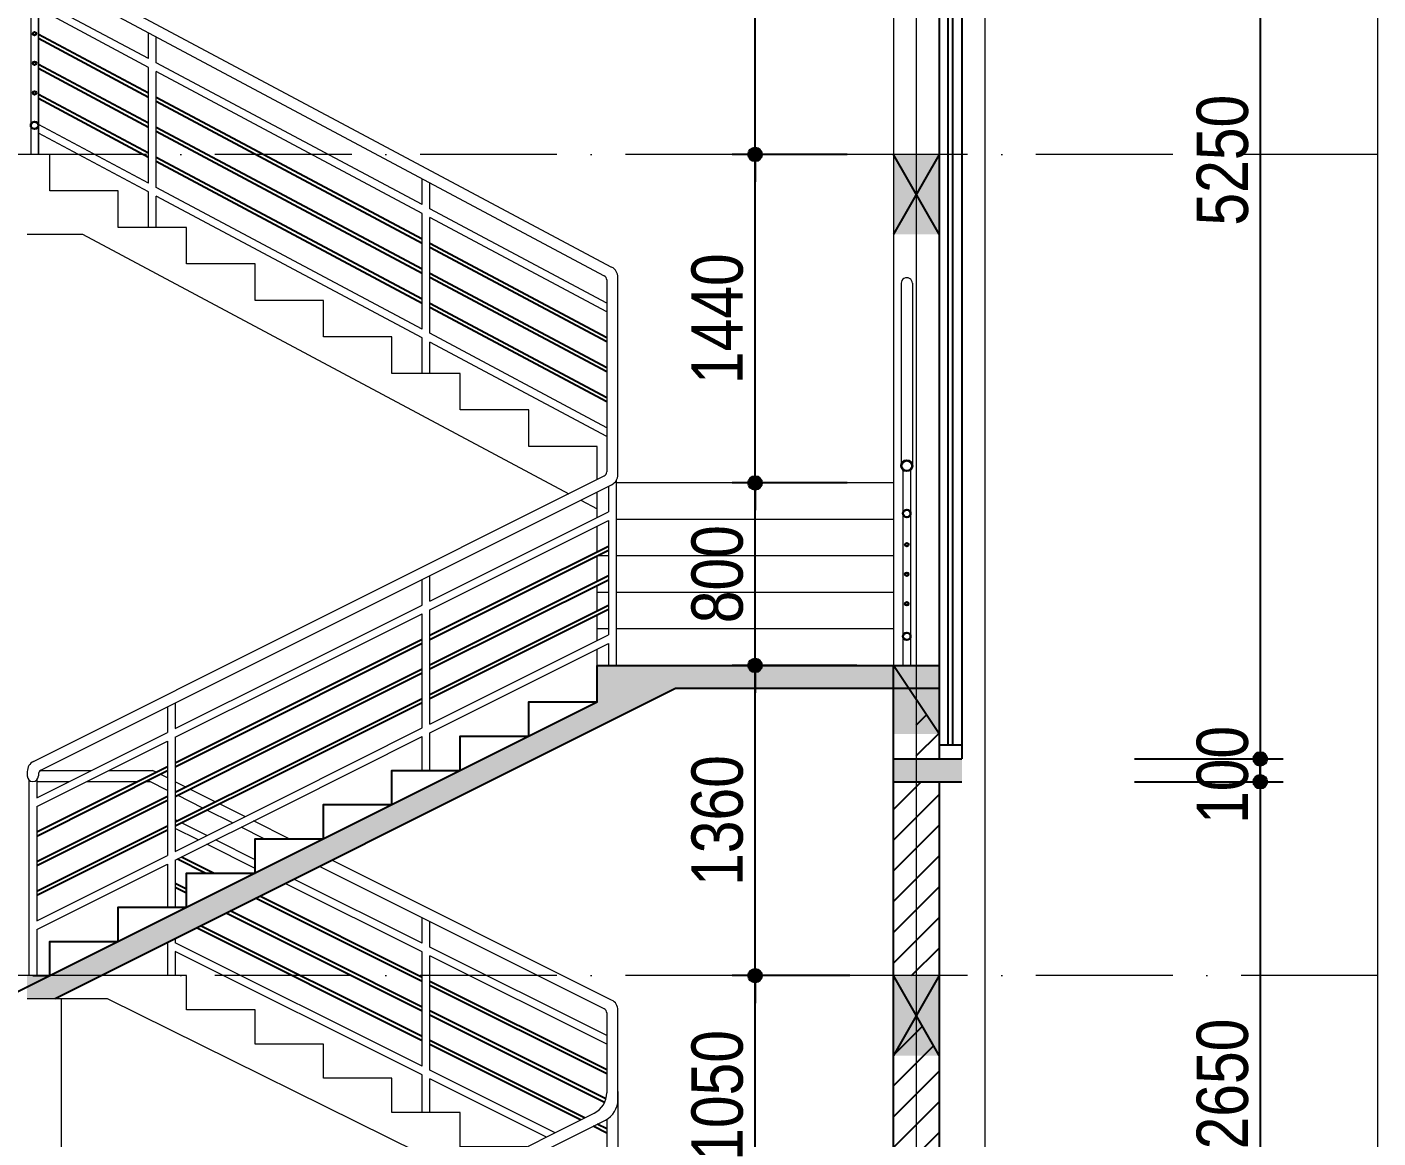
# Model space of a CAD drawing. Extents: x -79995 to 347433, y -157641 to 104789.
# Drawn here: x 83829 to 89753, y -92392 to -87522 of the extents above; entities that cross this region are included whole.
import ezdxf

# ---------------------------------------------------------------- set-up
doc = ezdxf.new("R2010")
doc.units = 0
doc.linetypes.add('ACAD_ISO10W100', pattern=[18, 12, -3, 0, -3])
doc.layers.get('DEFPOINTS').update_dxf_attribs({"linetype": 'CONTINUOUS'})
for name, color, linetype in [('009', 251, 'CONTINUOUS'), ('DIM', 1, 'CONTINUOUS'), ('DOOR', 20, 'CONTINUOUS'), ('HACTH', 8, 'CONTINUOUS'), ('TUONG', 131, 'CONTINUOUS')]:
    doc.layers.add(name, color=color, linetype=linetype)
doc.layers.add('NET-THAY', color=2, linetype='CONTINUOUS', lineweight=13)
doc.layers.add('TRUC', color=24, linetype='CONTINUOUS', lineweight=0)
doc.styles.add('HEL-CONDENSE', font='')
doc.styles.get('HEL-CONDENSE').set_extended_font_data('VNI-Helve-Condense')
doc.dimstyles.new('D100', dxfattribs={"dimtxt": 225, "dimasz": 1.2, "dimexe": 100, "dimexo": 0, "dimgap": 50, "dimtad": 1, "dimdec": 0, "dimzin": 13, "dimdsep": 46, "dimtxsty": 'HEL-CONDENSE', "dimblk": 'D50', "dimcen": 0, "dimclrd": 1, "dimclre": 1, "dimclrt": 7, "dimadec": 0, "dimazin": 0, "dimtfac": 1, "dimtdec": 0, "dimtmove": 0, "dimatfit": 3, "dimldrblk": 'D50', "dimfxl": 1, "dimtolj": 1, "dimtzin": 13, "dimarcsym": 0})

# ---------------------------------------------------------------- blocks, each defined once
blk = doc.blocks.new('D50')
at = {"layer": 'DIM'}
blk.add_hatch(color=256, dxfattribs=at).paths.add_polyline_path([(25, 0, 1), (-25, 0, 1)])
blk.add_line((25, 0), (100, 0), dxfattribs=at)
blk.add_circle((0, 0), 25, dxfattribs=at)
blk = doc.blocks.new('*D1139')
at = {"layer": 'DEFPOINTS', "color": 0, "linetype": 'Continuous', "transparency": 16777216}
for p in [(88633, -85480.7), (88686.1, -90730.7), (89237.2, -90730.7)]:
    blk.add_point(p, dxfattribs=at)
at = {"layer": 'DIM', "color": 1, "linetype": 'Continuous', "lineweight": -2, "transparency": 16777216}
for p, q in [((88633, -85480.7), (89337.2, -85480.7)), ((89237.2, -85481.9), (89237.2, -90729.5)), ((88686.1, -90730.7), (89337.2, -90730.7))]:
    blk.add_line(p, q, dxfattribs=at)
at = {"layer": 'DIM', "color": 1, "linetype": 'Continuous', "lineweight": -2, "transparency": 16777216, "xscale": 1.199999999999999, "yscale": 1.199999999999999, "zscale": 1.199999999999999}
for p, rotation in [((89237.2, -85480.7), 90), ((89237.2, -90730.7), 270)]:
    blk.add_blockref('D50', p, dxfattribs=dict(at, rotation=rotation))
at = {"layer": 'DIM', "color": 7, "linetype": 'Continuous', "transparency": 16777216, "insert": (89072.3, -88105.7), "char_height": 225, "attachment_point": 5, "rotation": 90, "style": 'HEL-CONDENSE'}
blk.add_mtext('\\A1;5250', dxfattribs=at)
blk = doc.blocks.new('*D1140')
at = {"layer": 'DEFPOINTS', "color": 0, "linetype": 'Continuous', "transparency": 16777216}
for p in [(88686.1, -90730.7), (88686.1, -90830.7), (89237.2, -90830.7)]:
    blk.add_point(p, dxfattribs=at)
at = {"layer": 'DIM', "color": 1, "linetype": 'Continuous', "lineweight": -2, "transparency": 16777216}
for p, q in [((88686.1, -90730.7), (89337.2, -90730.7)), ((89237.2, -90729.5), (89237.2, -90728.3)), ((89237.2, -90730.7), (89237.2, -90830.7)), ((88686.1, -90830.7), (89337.2, -90830.7)), ((89237.2, -90831.9), (89237.2, -90833.1))]:
    blk.add_line(p, q, dxfattribs=at)
at = {"layer": 'DIM', "color": 1, "linetype": 'Continuous', "lineweight": -2, "transparency": 16777216, "xscale": 1.199999999999999, "yscale": 1.199999999999999, "zscale": 1.199999999999999}
for p, rotation in [((89237.2, -90730.7), 270), ((89237.2, -90830.7), 90)]:
    blk.add_blockref('D50', p, dxfattribs=dict(at, rotation=rotation))
at = {"layer": 'DIM', "color": 7, "linetype": 'Continuous', "transparency": 16777216, "insert": (89072.3, -90800.7), "char_height": 225, "attachment_point": 5, "rotation": 90, "style": 'HEL-CONDENSE'}
blk.add_mtext('\\A1;100', dxfattribs=at)
blk = doc.blocks.new('*D1141')
at = {"layer": 'DEFPOINTS', "color": 0, "linetype": 'Continuous', "transparency": 16777216}
for p in [(88686.1, -90830.7), (88745.5, -93480.7), (89237.2, -93480.7)]:
    blk.add_point(p, dxfattribs=at)
at = {"layer": 'DIM', "color": 1, "linetype": 'Continuous', "lineweight": -2, "transparency": 16777216}
for p, q in [((88686.1, -90830.7), (89337.2, -90830.7)), ((89237.2, -90831.9), (89237.2, -93479.5)), ((88745.5, -93480.7), (89337.2, -93480.7))]:
    blk.add_line(p, q, dxfattribs=at)
at = {"layer": 'DIM', "color": 1, "linetype": 'Continuous', "lineweight": -2, "transparency": 16777216, "xscale": 1.199999999999999, "yscale": 1.199999999999999, "zscale": 1.199999999999999}
for p, rotation in [((89237.2, -90830.7), 90), ((89237.2, -93480.7), 270)]:
    blk.add_blockref('D50', p, dxfattribs=dict(at, rotation=rotation))
at = {"layer": 'DIM', "color": 7, "linetype": 'Continuous', "transparency": 16777216, "insert": (89072.3, -92155.7), "char_height": 225, "attachment_point": 5, "rotation": 90, "style": 'HEL-CONDENSE'}
blk.add_mtext('\\A1;2650', dxfattribs=at)
blk = doc.blocks.new('*D1207')
at = {"layer": 'DEFPOINTS', "color": 0, "linetype": 'Continuous', "transparency": 16777216}
for p in [(87021.6, -91680.7), (87437.6, -91680.7), (87290.8, -92730.7)]:
    blk.add_point(p, dxfattribs=at)
at = {"layer": 'DIM', "color": 1, "linetype": 'Continuous', "lineweight": -2, "transparency": 16777216}
for p, q in [((87437.6, -91680.7), (86921.6, -91680.7)), ((87021.6, -92729.5), (87021.6, -91681.9)), ((87290.8, -92730.7), (86921.6, -92730.7))]:
    blk.add_line(p, q, dxfattribs=at)
at = {"layer": 'DIM', "color": 1, "linetype": 'Continuous', "lineweight": -2, "transparency": 16777216, "xscale": 1.199999999999999, "yscale": 1.199999999999999, "zscale": 1.199999999999999}
for p, rotation in [((87021.6, -91680.7), 90), ((87021.6, -92730.7), 270)]:
    blk.add_blockref('D50', p, dxfattribs=dict(at, rotation=rotation))
at = {"layer": 'DIM', "color": 7, "linetype": 'Continuous', "transparency": 16777216, "insert": (86856.7, -92205.7), "char_height": 225, "attachment_point": 5, "rotation": 90, "style": 'HEL-CONDENSE'}
blk.add_mtext('\\A1;1050', dxfattribs=at)
blk = doc.blocks.new('*D1208')
at = {"layer": 'DEFPOINTS', "color": 0, "linetype": 'Continuous', "transparency": 16777216}
for p in [(87021.6, -90320.7), (87468.2, -90320.7), (87437.6, -91680.7)]:
    blk.add_point(p, dxfattribs=at)
at = {"layer": 'DIM', "color": 1, "linetype": 'Continuous', "lineweight": -2, "transparency": 16777216}
for p, q in [((87468.2, -90320.7), (86921.6, -90320.7)), ((87021.6, -91679.5), (87021.6, -90321.9)), ((87437.6, -91680.7), (86921.6, -91680.7))]:
    blk.add_line(p, q, dxfattribs=at)
at = {"layer": 'DIM', "color": 1, "linetype": 'Continuous', "lineweight": -2, "transparency": 16777216, "xscale": 1.199999999999999, "yscale": 1.199999999999999, "zscale": 1.199999999999999}
for p, rotation in [((87021.6, -90320.7), 90), ((87021.6, -91680.7), 270)]:
    blk.add_blockref('D50', p, dxfattribs=dict(at, rotation=rotation))
at = {"layer": 'DIM', "color": 7, "linetype": 'Continuous', "transparency": 16777216, "insert": (86856.7, -91000.7), "char_height": 225, "attachment_point": 5, "rotation": 90, "style": 'HEL-CONDENSE'}
blk.add_mtext('\\A1;1360', dxfattribs=at)
blk = doc.blocks.new('*D1209')
at = {"layer": 'DEFPOINTS', "color": 0, "linetype": 'Continuous', "transparency": 16777216}
for p in [(87021.6, -89520.7), (87425.7, -89520.7), (87468.2, -90320.7)]:
    blk.add_point(p, dxfattribs=at)
at = {"layer": 'DIM', "color": 1, "linetype": 'Continuous', "lineweight": -2, "transparency": 16777216}
for p, q in [((87425.7, -89520.7), (86921.6, -89520.7)), ((87021.6, -90319.5), (87021.6, -89521.9)), ((87468.2, -90320.7), (86921.6, -90320.7))]:
    blk.add_line(p, q, dxfattribs=at)
at = {"layer": 'DIM', "color": 1, "linetype": 'Continuous', "lineweight": -2, "transparency": 16777216, "xscale": 1.199999999999999, "yscale": 1.199999999999999, "zscale": 1.199999999999999}
for p, rotation in [((87021.6, -89520.7), 90), ((87021.6, -90320.7), 270)]:
    blk.add_blockref('D50', p, dxfattribs=dict(at, rotation=rotation))
at = {"layer": 'DIM', "color": 7, "linetype": 'Continuous', "transparency": 16777216, "insert": (86856.7, -89920.7), "char_height": 225, "attachment_point": 5, "rotation": 90, "style": 'HEL-CONDENSE'}
blk.add_mtext('\\A1;800', dxfattribs=at)
blk = doc.blocks.new('*D1210')
at = {"layer": 'DEFPOINTS', "color": 0, "linetype": 'Continuous', "transparency": 16777216}
for p in [(87021.6, -88080.7), (87425.7, -88080.7), (87425.7, -89520.7)]:
    blk.add_point(p, dxfattribs=at)
at = {"layer": 'DIM', "color": 1, "linetype": 'Continuous', "lineweight": -2, "transparency": 16777216}
for p, q in [((87425.7, -88080.7), (86921.6, -88080.7)), ((87021.6, -89519.5), (87021.6, -88081.9)), ((87425.7, -89520.7), (86921.6, -89520.7))]:
    blk.add_line(p, q, dxfattribs=at)
at = {"layer": 'DIM', "color": 1, "linetype": 'Continuous', "lineweight": -2, "transparency": 16777216, "xscale": 1.199999999999999, "yscale": 1.199999999999999, "zscale": 1.199999999999999}
for p, rotation in [((87021.6, -88080.7), 90), ((87021.6, -89520.7), 270)]:
    blk.add_blockref('D50', p, dxfattribs=dict(at, rotation=rotation))
at = {"layer": 'DIM', "color": 7, "linetype": 'Continuous', "transparency": 16777216, "insert": (86856.7, -88800.7), "char_height": 225, "attachment_point": 5, "rotation": 90, "style": 'HEL-CONDENSE'}
blk.add_mtext('\\A1;1440', dxfattribs=at)
blk = doc.blocks.new('*D1211')
at = {"layer": 'DEFPOINTS', "color": 0, "linetype": 'Continuous', "transparency": 16777216}
for p in [(87021.6, -84480.7), (87425.7, -84480.7), (87425.7, -88080.7)]:
    blk.add_point(p, dxfattribs=at)
at = {"layer": 'DIM', "color": 1, "linetype": 'Continuous', "lineweight": -2, "transparency": 16777216}
for p, q in [((87425.7, -84480.7), (86921.6, -84480.7)), ((87021.6, -88079.5), (87021.6, -84481.9)), ((87425.7, -88080.7), (86921.6, -88080.7))]:
    blk.add_line(p, q, dxfattribs=at)
at = {"layer": 'DIM', "color": 1, "linetype": 'Continuous', "lineweight": -2, "transparency": 16777216, "xscale": 1.199999999999999, "yscale": 1.199999999999999, "zscale": 1.199999999999999}
for p, rotation in [((87021.6, -84480.7), 90), ((87021.6, -88080.7), 270)]:
    blk.add_blockref('D50', p, dxfattribs=dict(at, rotation=rotation))
at = {"layer": 'DIM', "color": 7, "linetype": 'Continuous', "transparency": 16777216, "insert": (86856.7, -86280.7), "char_height": 225, "attachment_point": 5, "rotation": 90, "style": 'HEL-CONDENSE'}
blk.add_mtext('\\A1;3600', dxfattribs=at)

msp = doc.modelspace()

# ---------------------------------------------------------------- hatches: boundary and pattern name
at = {"layer": '009'}
h = msp.add_hatch(dxfattribs=at)
h.set_pattern_fill('ANSI31', color=256, scale=30, style=0)
h.set_pattern_definition([(45, (-1253396.46, -300869.02), (-67.351921, 67.351921), [])])
h.paths.add_polyline_path([(87728.751, -90830.733), (87628.751, -90830.733), (87628.751, -91680.733), (87728.751, -91680.733)])
h.paths.add_polyline_path([(87828.751, -90830.733), (87728.751, -90830.733), (87728.751, -91680.733), (87828.751, -91680.733)])
h.paths.add_polyline_path([(87828.751, -90620.733), (87728.751, -90470.733), (87728.751, -90730.733), (87828.751, -90730.733)])
h.paths.add_polyline_path([(87728.751, -91855.733), (87628.751, -92030.733), (87628.751, -93480.733), (87728.751, -93480.733)])
h.paths.add_polyline_path([(87828.751, -92030.733), (87728.751, -91855.733), (87728.751, -93480.733), (87828.751, -93480.733)])
h.paths.add_polyline_path([(87828.751, -93480.733), (87728.751, -93480.733), (87728.751, -94380.733), (87828.751, -94380.733)])
h.paths.add_polyline_path([(87728.751, -93480.733), (87628.751, -93480.733), (87628.751, -94080.733), (87628.751, -94380.733), (87728.751, -94380.733)])
at = {"layer": 'TUONG'}
h = msp.add_hatch(color=4, dxfattribs=at)
h.paths.add_polyline_path([(86672.358, -90420.733), (87678.751, -90420.733), (87678.751, -90320.733), (86328.751, -90320.733), (86328.751, -90480.733), (83928.751, -91680.733), (84152.358, -91680.733)])
h.paths.add_polyline_path([(84152.358, -91680.733), (83928.751, -91680.733), (83853.751, -91718.233), (83853.751, -91780.733), (83952.358, -91780.733)])
h.paths.add_polyline_path([(83928.751, -91680.733), (83853.751, -91680.733), (83853.751, -91718.233)], flags=16)
h = msp.add_hatch(color=4, dxfattribs=at)
h.paths.add_polyline_path([(87703.751, -90730.733), (87628.751, -90730.733), (87628.751, -90830.733), (87703.751, -90830.733)])
h.paths.add_polyline_path([(87828.751, -90730.733), (87703.751, -90730.733), (87703.751, -90830.733), (87828.751, -90830.733)])
h = msp.add_hatch(color=4, dxfattribs=at)
h.paths.add_polyline_path([(87803.751, -90730.733), (87728.751, -90730.733), (87728.751, -90830.733), (87803.751, -90830.733)])
h.paths.add_polyline_path([(87928.751, -90730.733), (87803.751, -90730.733), (87803.751, -90830.733), (87928.751, -90830.733)])
h = msp.add_hatch(color=4, dxfattribs=at)
h.paths.add_polyline_path([(83871.251, -91680.733), (83853.751, -91680.733), (83828.751, -91680.733), (83828.751, -91730.733), (83871.251, -91709.483)])
h.paths.add_polyline_path([(83871.251, -91709.483), (83828.751, -91730.733), (83828.751, -91780.733), (83871.251, -91780.733)])

# ---------------------------------------------------------------- linework, layer by layer
at = {"layer": 'DOOR'}
for p, q in [((87828.751, -85480.733), (87828.751, -90730.733)), ((87928.751, -85480.733), (87928.751, -90730.733)), ((87928.751, -90670.733), (87828.751, -90670.733))]:
    msp.add_line(p, q, dxfattribs=at)
at = {"layer": 'DOOR', "color": 251}
for p, q in [((87868.751, -90670.733), (87868.751, -85530.733)), ((87888.751, -90670.733), (87888.751, -85530.733))]:
    msp.add_line(p, q, dxfattribs=at)
at = {"layer": 'HACTH'}
for points in [[(84361.751, -87812.217), (83878.751, -87554.617)], [(84361.751, -87830.35), (83878.751, -87572.75)], [(84361.751, -87943.684), (83878.751, -87686.084)], [(84361.751, -87961.817), (83878.751, -87704.217)], [(84361.751, -88075.15), (83878.751, -87817.55)], [(84361.751, -88093.284), (83878.751, -87835.684)], [(85561.751, -88452.217), (84395.751, -87830.35)], [(85561.751, -88470.35), (84395.751, -87848.484)], [(85561.751, -88583.684), (84395.751, -87961.817)], [(85561.751, -88601.817), (84395.751, -87979.95)], [(85561.751, -88715.15), (84395.751, -88093.284)], [(85561.751, -88733.284), (84395.751, -88111.417)], [(86371.251, -88883.95), (85595.751, -88470.35)], [(86371.251, -88902.084), (85595.751, -88488.484)], [(86371.251, -89015.417), (85595.751, -88601.817)], [(86371.251, -89033.55), (85595.751, -88619.95)], [(86371.251, -89146.884), (85595.751, -88733.284)], [(86371.251, -89165.017), (85595.751, -88751.417)], [(85595.751, -90188.637), (86378.751, -89797.137)], [(85595.751, -90206.525), (86378.751, -89815.025)], [(85595.751, -90318.329), (86378.751, -89926.829)], [(85595.751, -90336.217), (86378.751, -89944.717)], [(85595.751, -90448.021), (86378.751, -90056.521)], [(85595.751, -90465.909), (86378.751, -90074.409)], [(84961.751, -90505.637), (85561.751, -90205.637)], [(84961.751, -90523.525), (85561.751, -90223.525)], [(84961.751, -90635.329), (85561.751, -90335.329)], [(84961.751, -90653.217), (85561.751, -90353.217)], [(84961.751, -90765.021), (85561.751, -90465.021)], [(84478.751, -90747.137), (84961.751, -90505.637)], [(84478.751, -90765.025), (84961.751, -90523.525)], [(84961.751, -90782.909), (85561.751, -90482.909)], [(84478.751, -90876.829), (84961.751, -90635.329)], [(84478.751, -90894.717), (84961.751, -90653.217)], [(83871.251, -91050.887), (84444.751, -90764.137)], [(83871.251, -91068.775), (84444.751, -90782.025)], [(84478.751, -91006.521), (84961.751, -90765.021)], [(84478.751, -91024.409), (84961.751, -90782.909)], [(83871.251, -91180.579), (84444.751, -90893.829)], [(83871.251, -91198.467), (84444.751, -90911.717)], [(83871.251, -91310.271), (84444.751, -91023.521)], [(83871.251, -91328.159), (84444.751, -91041.409)], [(84610.167, -91230.733), (84487.952, -91169.626)], [(84645.944, -91230.733), (84505.84, -91160.681)], [(84528.751, -91301.829), (84478.751, -91276.829)], [(84528.751, -91319.717), (84478.751, -91294.717)], [(85561.751, -91706.525), (84831.263, -91341.281)], [(85561.751, -91688.637), (84849.151, -91332.337)], [(85561.751, -91836.217), (84701.571, -91406.127)], [(85561.751, -91818.329), (84719.459, -91397.183)], [(85561.751, -91965.909), (84571.879, -91470.973)], [(85561.751, -91948.021), (84589.767, -91462.029)], [(86371.251, -92093.387), (85595.751, -91705.637)], [(86371.251, -92111.275), (85595.751, -91723.525)], [(86367.459, -92221.183), (85595.751, -91835.329)], [(86361.838, -92236.261), (85595.751, -91853.217)], [(86274.189, -92304.24), (85595.751, -91965.021)], [(86256.301, -92313.184), (85595.751, -91982.909)], [(86371.251, -92370.659), (86311.084, -92340.576)], [(86371.251, -92352.771), (86328.973, -92331.631)]]:
    msp.add_lwpolyline(points, dxfattribs=at)
at = {"layer": 'NET-THAY'}
for p, q in [((88028.751, -84480.733), (88028.751, -94080.733)), ((87628.751, -85480.733), (87628.751, -90320.733)), ((83844.751, -87222.876), (83844.751, -88080.733)), ((83878.751, -88080.733), (83878.751, -87222.876)), ((83878.751, -87222.876), (83878.751, -88080.733)), ((84361.751, -87660.35), (84361.751, -87547.017)), ((84395.751, -87678.484), (84395.751, -87565.15)), ((84361.751, -88206.617), (84361.751, -87698.884)), ((84395.751, -88224.75), (84395.751, -87717.017)), ((85561.751, -88300.35), (85561.751, -88187.017)), ((85595.751, -88318.484), (85595.751, -88205.15)), ((84361.751, -88400.733), (84361.751, -88245.15)), ((84395.751, -88400.733), (84395.751, -88263.284)), ((85561.751, -88846.617), (85561.751, -88338.884)), ((85595.751, -88864.75), (85595.751, -88357.017)), ((83828.751, -88430.733), (84072.501, -88430.733)), ((84072.501, -88430.733), (86204.558, -89567.83)), ((86371.251, -88630.742), (86371.251, -89472.123)), ((86420.251, -89483.865), (86420.251, -88619.331)), ((87662.439, -88645.233), (87662.439, -89445.233)), ((87711.439, -88645.233), (87711.439, -89445.233)), ((85561.751, -89040.733), (85561.751, -88885.15)), ((85595.751, -89040.733), (85595.751, -88903.284)), ((86328.751, -89505.733), (86328.751, -89360.733)), ((83857.391, -90741.414), (86360.196, -89490.011)), ((86412.751, -89510.204), (86412.751, -90320.733)), ((86412.751, -89510.204), (86412.751, -89570.733)), ((87669.939, -89462.876), (87669.939, -90320.733)), ((87703.939, -89462.876), (87703.939, -90320.733)), ((83889.807, -90779.989), (86392.612, -89528.587)), ((86328.751, -89672.32), (86328.751, -89560.517)), ((86378.751, -89535.517), (86378.751, -89647.32)), ((87628.751, -89520.733), (86412.751, -89520.733)), ((86257.574, -89596.105), (86328.751, -89634.067)), ((86378.751, -89685.333), (86378.751, -90186.213)), ((87628.751, -89680.733), (86412.751, -89680.733)), ((86328.751, -89822.137), (86328.751, -89710.333)), ((86328.751, -89951.829), (86328.751, -89840.025)), ((86378.751, -89840.733), (86328.751, -89840.733)), ((87628.751, -89840.733), (86412.751, -89840.733)), ((85595.751, -90038.82), (85595.751, -89927.017)), ((85561.751, -90055.82), (85561.751, -89944.017)), ((86328.751, -90081.521), (86328.751, -89969.717)), ((86378.751, -90000.733), (86328.751, -90000.733)), ((87628.751, -90000.733), (86412.751, -90000.733)), ((85561.751, -90594.713), (85561.751, -90093.833)), ((85595.751, -90577.713), (85595.751, -90076.833)), ((86328.751, -90211.213), (86328.751, -90099.409)), ((86378.751, -90160.733), (86328.751, -90160.733)), ((87628.751, -90160.733), (86412.751, -90160.733)), ((86378.751, -90224.226), (86378.751, -90320.733)), ((86328.751, -90320.733), (86328.751, -90249.226)), ((84444.751, -90502.517), (84444.751, -90614.32)), ((84478.751, -90485.517), (84478.751, -90597.32)), ((84478.751, -90635.333), (84478.751, -91136.213)), ((85561.751, -90780.733), (85561.751, -90632.726)), ((85595.751, -90780.733), (85595.751, -90615.726)), ((84444.751, -90652.333), (84444.751, -91153.213)), ((83829.751, -90786.135), (83829.751, -90805.233)), ((83837.251, -90822.876), (83837.251, -91680.733)), ((83871.251, -90822.876), (83871.251, -90901.07)), ((83878.751, -90797.878), (83878.751, -90805.233)), ((83888.452, -90780.733), (84111.926, -90780.733)), ((84187.952, -90780.733), (84378.751, -90780.733)), ((84395.155, -90788.935), (84378.751, -90780.733)), ((84444.751, -90813.733), (84413.044, -90797.879)), ((83871.251, -90829.733), (84013.926, -90829.733)), ((84089.952, -90829.733), (84313.559, -90829.733)), ((84349.336, -90829.733), (84367.184, -90829.733)), ((84444.751, -90868.517), (84367.184, -90829.733)), ((84524.847, -90853.781), (84478.751, -90830.733)), ((84654.539, -90918.627), (84542.736, -90862.725)), ((83871.251, -90939.083), (83871.251, -91439.963)), ((84599.755, -90946.019), (84487.952, -90890.117)), ((84784.231, -90983.473), (84672.428, -90927.571)), ((84729.447, -91010.865), (84617.644, -90954.963)), ((84869.184, -91080.733), (84767.46, -91029.871)), ((84978.751, -91080.733), (84822.244, -91002.48)), ((84478.751, -91174.226), (84478.751, -91380.733)), ((86392.612, -91787.664), (85165.555, -91174.135)), ((84444.751, -91191.226), (84444.751, -91380.733)), ((86360.196, -91826.239), (85110.771, -91201.527)), ((85561.751, -91538.82), (85561.751, -91427.017)), ((85595.751, -91555.82), (85595.751, -91444.017)), ((83871.251, -91477.976), (83871.251, -91680.733)), ((84444.751, -91534.537), (84444.751, -91680.733)), ((84478.751, -91517.537), (84478.751, -91536.213)), ((84478.751, -91574.226), (84478.751, -91680.733)), ((85561.751, -92077.713), (85561.751, -91576.833)), ((85595.751, -92094.713), (85595.751, -91593.833)), ((83828.751, -91780.733), (84180.145, -91780.733)), ((83978.751, -91780.733), (83978.751, -93780.733)), ((84180.145, -91780.733), (85759.951, -92561.358)), ((86371.251, -91844.128), (86371.251, -92193.905)), ((86420.251, -92224.189), (86420.251, -91832.385)), ((85561.751, -92280.733), (85561.751, -92115.726)), ((85595.751, -92280.733), (85595.751, -92132.726)), ((86420.251, -92188.166), (86420.251, -93480.733)), ((84899.841, -92991.414), (86315.973, -92283.348)), ((84932.257, -93029.989), (86364.973, -92313.631)), ((86371.251, -92310.492), (86371.251, -93480.733))]:
    msp.add_line(p, q, dxfattribs=at)
for points in [[(83886.251, -87237.884), (86392.612, -88574.609)], [(83878.751, -87289.417), (86360.196, -88612.854)], [(84361.751, -87660.35), (83878.751, -87402.75)], [(84361.751, -87698.884), (83878.751, -87441.284)], [(85561.751, -88300.35), (84395.751, -87678.484)], [(85561.751, -88338.884), (84395.751, -87717.017)], [(84361.751, -88206.617), (83878.751, -87949.017)], [(84361.751, -88245.15), (83878.751, -87987.55)], [(84528.751, -88400.733), (84228.751, -88400.733), (84228.751, -88240.733), (83928.751, -88240.733), (83928.751, -88080.733), (83828.751, -88080.733)], [(85561.751, -88846.617), (84395.751, -88224.75)], [(85561.751, -88885.15), (84395.751, -88263.284)], [(86371.251, -88732.084), (85595.751, -88318.484)], [(86371.251, -88770.617), (85595.751, -88357.017)], [(86328.751, -89505.733), (86328.751, -89360.733), (86028.751, -89360.733), (86028.751, -89200.733), (85728.751, -89200.733), (85728.751, -89040.733), (85428.751, -89040.733), (85428.751, -88880.733), (85128.751, -88880.733), (85128.751, -88720.733), (84828.751, -88720.733), (84828.751, -88560.733), (84528.751, -88560.733), (84528.751, -88400.733), (84228.751, -88400.733)], [(86371.251, -89278.35), (85595.751, -88864.75)], [(86371.251, -89316.884), (85595.751, -88903.284)], [(85595.751, -90038.82), (86378.751, -89647.32)], [(85595.751, -90076.833), (86378.751, -89685.333)], [(84961.751, -90355.82), (85561.751, -90055.82)], [(84961.751, -90393.833), (85561.751, -90093.833)], [(85595.751, -90577.713), (86378.751, -90186.213)], [(85595.751, -90615.726), (86378.751, -90224.226)], [(84478.751, -90597.32), (84961.751, -90355.82)], [(84478.751, -90635.333), (84961.751, -90393.833)], [(83871.251, -90901.07), (84444.751, -90614.32)], [(84961.751, -90894.713), (85561.751, -90594.713)], [(84961.751, -90932.726), (85561.751, -90632.726)], [(83871.251, -90939.083), (84444.751, -90652.333)], [(84478.751, -91136.213), (84961.751, -90894.713)], [(84478.751, -91174.226), (84961.751, -90932.726)], [(84487.952, -91001.921), (84478.751, -90997.32)], [(84579.631, -91085.773), (84478.751, -91035.333)], [(84617.644, -91066.767), (84505.84, -91010.865)], [(84828.751, -91210.333), (84617.644, -91104.78)], [(84828.751, -91172.32), (84655.657, -91085.773)], [(83871.251, -91439.963), (84444.751, -91153.213)], [(83871.251, -91477.976), (84444.751, -91191.226)], [(85561.751, -91576.833), (84960.955, -91276.435)], [(85561.751, -91538.82), (84998.968, -91257.428)], [(85561.751, -92077.713), (84478.751, -91536.213)], [(85561.751, -92115.726), (84478.751, -91574.226)], [(86371.251, -91943.57), (85595.751, -91555.82)], [(86371.251, -91981.583), (85595.751, -91593.833)], [(83878.751, -91680.733), (83803.751, -91680.733)], [(86021.202, -92430.733), (85728.751, -92430.733), (85728.751, -92280.733), (85428.751, -92280.733), (85428.751, -92130.733), (85128.751, -92130.733), (85128.751, -91980.733), (84828.751, -91980.733), (84828.751, -91830.733), (84528.751, -91830.733), (84528.751, -91680.733), (84152.358, -91680.733)], [(86144.497, -92369.086), (85595.751, -92094.713)], [(86106.484, -92388.092), (85595.751, -92132.726)]]:
    msp.add_lwpolyline(points, dxfattribs=at)
for centre, radius, start, end in [((86351.251, -88630.742), 20, 0, 63.4349488), ((86370.251, -88619.331), 50, 0, 63.4349488), ((87686.939, -88645.233), 24.5, 0, 180.0001915), ((86351.251, -89472.123), 20, 296.5650512, 0), ((86370.251, -89483.865), 50, 296.5650512, 0), ((83879.751, -90786.135), 50, 116.5650512, 180), ((83854.251, -90805.233), 24.5, 180, 359.9999991), ((83898.751, -90797.878), 20, 116.5650512, 180), ((86351.251, -91844.128), 20, 0, 63.4349488), ((86370.251, -91832.385), 50, 0, 63.4349488), ((86271.251, -92193.905), 100, 296.5650512, 0), ((86320.251, -92224.189), 100, 296.5650512, 0)]:
    msp.add_arc(centre, radius, start, end, dxfattribs=at)
at = {"layer": 'TRUC', "linetype": 'ACAD_ISO10W100', "ltscale": 50}
for p, q in [((89753.351, -88080.733), (68709.007, -88080.733)), ((89753.351, -91680.733), (68709.007, -91680.733))]:
    msp.add_line(p, q, dxfattribs=at)
at = {"layer": 'TRUC', "linetype": 'ACAD_ISO10W100', "ltscale": 0.2}
msp.add_lwpolyline([(89753.351, -80836.552), (68709.007, -80836.552), (68709.007, -95088.924), (89753.351, -95088.924)], close=True, dxfattribs=at)
msp.add_lwpolyline([(87728.751, -80836.552), (87728.751, -95088.924)], dxfattribs=at)
at = {"layer": 'TUONG', "color": 4}
for p, q in [((87828.751, -88430.733), (87628.751, -88080.733)), ((87828.751, -88080.733), (87628.751, -88430.733)), ((87828.751, -88230.733), (87828.751, -88430.733)), ((87828.751, -90620.733), (87628.751, -90320.733)), ((83952.358, -91780.733), (86672.358, -90420.733)), ((83753.751, -91768.233), (86328.751, -90480.733)), ((87828.751, -90620.733), (87828.751, -90730.733)), ((87628.751, -90730.733), (87828.751, -90730.733)), ((87728.751, -90730.733), (87928.751, -90730.733)), ((87628.751, -90830.733), (87828.751, -90830.733)), ((87728.751, -90830.733), (87928.751, -90830.733)), ((87828.751, -92030.733), (87628.751, -91680.733)), ((87828.751, -91680.733), (87628.751, -92030.733)), ((87828.751, -91830.733), (87828.751, -92030.733))]:
    msp.add_line(p, q, dxfattribs=at)
for points in [[(83853.751, -91680.733), (83928.751, -91680.733), (83928.751, -91530.733), (84228.751, -91530.733), (84228.751, -91380.733), (84528.751, -91380.733), (84528.751, -91230.733), (84828.751, -91230.733), (84828.751, -91080.733), (85128.751, -91080.733), (85128.751, -90930.733), (85428.751, -90930.733), (85428.751, -90780.733), (85728.751, -90780.733), (85728.751, -90630.733), (86028.751, -90630.733), (86028.751, -90480.733), (86328.751, -90480.733), (86328.751, -90320.733), (87828.751, -90320.733)], [(87628.751, -94080.733), (87628.751, -90320.733)], [(86672.358, -90420.733), (87828.751, -90420.733)], [(87828.751, -90830.733), (87828.751, -94380.733)]]:
    msp.add_lwpolyline(points, dxfattribs=at)
for centre, radius in [((83861.751, -87551.124), 8), ((83861.751, -87551.124), 6.5), ((83861.751, -87680.816), 8), ((83861.751, -87680.816), 6.5), ((83861.751, -87810.508), 8), ((83861.751, -87810.508), 6.5), ((83861.751, -87953.213), 17), ((83861.751, -87953.213), 15.5), ((87686.939, -89445.233), 24.5), ((87686.939, -89445.233), 22.5), ((87686.939, -89654.479), 17), ((87686.939, -89654.479), 15.5), ((87686.939, -89791.124), 8), ((87686.939, -89791.124), 6.5), ((87686.939, -89920.816), 8), ((87686.939, -89920.816), 6.5), ((87686.939, -90050.508), 8), ((87686.939, -90050.508), 6.5), ((87686.939, -90193.213), 17), ((87686.939, -90193.213), 15.5)]:
    msp.add_circle(centre, radius, dxfattribs=at)
at = {"layer": 'TUONG'}
for points in [[(87628.751, -88430.733), (87828.751, -88430.733), (87628.751, -88080.733), (87828.751, -88080.733)], [(87628.751, -90620.733), (87828.751, -90620.733), (87628.751, -90320.733), (87828.751, -90320.733)], [(87628.751, -92030.733), (87828.751, -92030.733), (87628.751, -91680.733), (87828.751, -91680.733)]]:
    msp.add_trace(points, dxfattribs=at)

# ---------------------------------------------------------------- dimensions: what is measured, and where the dimension line sits
at = {"layer": 'DIM', "linetype": 'Continuous'}
for base, p1, p2, picture, middle in [((87021.579, -84480.733), (87425.675, -88080.733), (87425.675, -84480.733), '*D1211', (86856.679, -86280.733)), ((89237.153, -90730.733), (88632.952, -85480.733), (88686.104, -90730.733), '*D1139', (89072.253, -88105.733)), ((87021.579, -88080.733), (87425.675, -89520.733), (87425.675, -88080.733), '*D1210', (86856.679, -88800.733)), ((87021.579, -89520.733), (87468.163, -90320.733), (87425.675, -89520.733), '*D1209', (86856.679, -89920.733)), ((87021.579, -90320.733), (87437.584, -91680.733), (87468.163, -90320.733), '*D1208', (86856.679, -91000.733)), ((89237.153, -93480.733), (88686.104, -90830.733), (88745.452, -93480.733), '*D1141', (89072.253, -92155.733)), ((87021.579, -91680.733), (87290.786, -92730.733), (87437.584, -91680.733), '*D1207', (86856.679, -92205.733))]:
    dim = msp.add_linear_dim(base=base, p1=p1, p2=p2, angle=90, dimstyle='D100', override={"dimtmove": 1}, dxfattribs=at)
    dim.commit()
    dim.dimension.update_dxf_attribs({"geometry": picture, "text_midpoint": middle})
dim = msp.add_linear_dim(base=(89237.153, -90830.733), p1=(88686.104, -90730.733), p2=(88686.104, -90830.733), angle=90, dimstyle='D100', override={"dimtmove": 1}, dxfattribs=at)
dim.commit()
dim.dimension.update_dxf_attribs({"geometry": '*D1140', "text_midpoint": (89237.153, -90800.733), "dimtype": 160})

doc.saveas('drawing.dxf')
